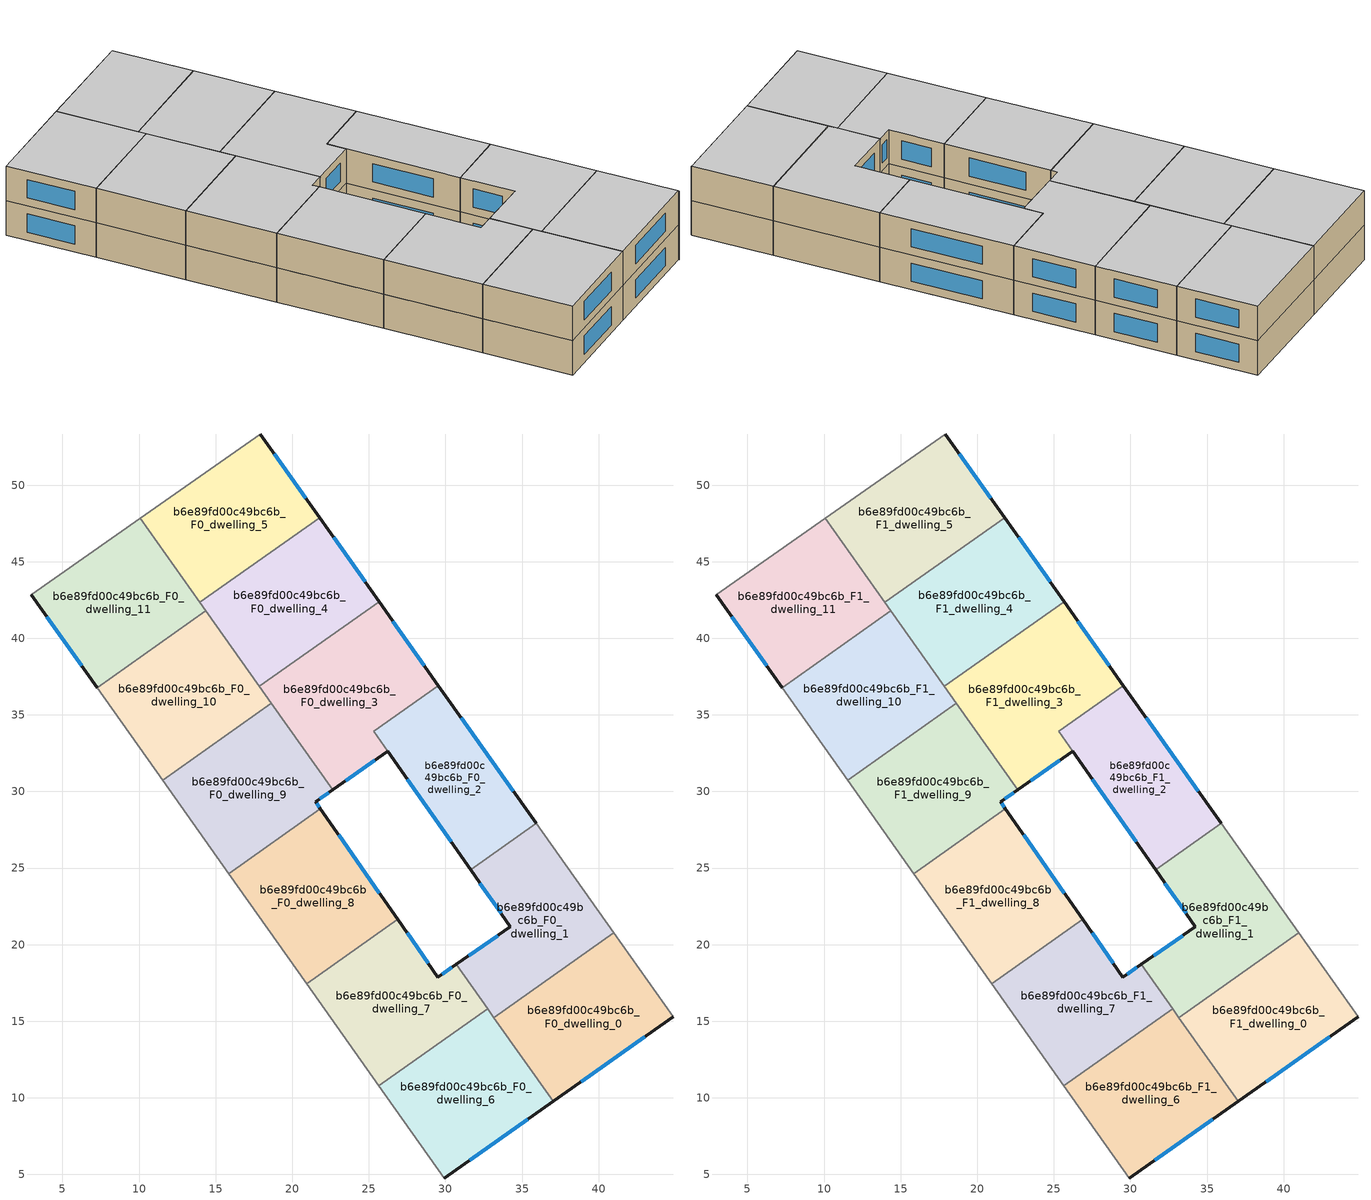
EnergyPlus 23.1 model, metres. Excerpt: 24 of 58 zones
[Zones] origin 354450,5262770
b6e89fd00c49bc6b_F0_dwelling_0
 floor ground (EU_floor_Construction): 40.97,20.77 44.86,15.28 37.03,9.77 33.16,15.24 z0
 wall outside (EU_wall_Construction): 37.03,9.77 44.86,15.28 z0:3
 wall adiabatic (EU_wall_Construction): 44.86,15.28 40.97,20.77 z0:3
 wall to b6e89fd00c49bc6b_F0_dwelling_1 (EU_wall_Construction): 40.97,20.77 33.16,15.24 z0:3
 wall to b6e89fd00c49bc6b_F0_dwelling_6 (EU_wall_Construction): 33.16,15.24 37.03,9.77 z0:3
 window (EU_Window_Construction): 38.87,11.06 43.02,13.99 z0.7:2.3
b6e89fd00c49bc6b_F0_dwelling_1
 floor ground (EU_floor_Construction): 35.92,27.91 40.97,20.77 33.16,15.24 30.7,18.71 34.24,21.17 31.65,24.89 z0
 wall outside (EU_wall_Construction): 31.65,24.89 34.24,21.17 30.7,18.71 z0:3
 wall to b6e89fd00c49bc6b_F0_dwelling_2 (EU_wall_Construction): 35.92,27.91 31.65,24.89 z0:3
 wall adiabatic (EU_wall_Construction): 40.97,20.77 35.92,27.91 z0:3
 wall to b6e89fd00c49bc6b_F0_dwelling_7 (EU_wall_Construction): 30.7,18.71 32.75,15.82 z0:3
 wall to b6e89fd00c49bc6b_F0_dwelling_6 (EU_wall_Construction): 32.75,15.82 33.16,15.24 z0:3
 window (EU_Window_Construction): 33.41,20.6 31.53,19.29 / 32.25,24.02 33.63,22.05 z0.7:2.3
b6e89fd00c49bc6b_F0_dwelling_10
 floor ground (EU_floor_Construction): 14.35,41.81 18.62,35.77 11.53,30.75 7.26,36.79 z0
 wall to b6e89fd00c49bc6b_F0_dwelling_9 (EU_wall_Construction): 11.53,30.75 18.62,35.77 z0:3
 wall adiabatic (EU_wall_Construction): 7.26,36.79 11.53,30.75 z0:3
 wall to b6e89fd00c49bc6b_F0_dwelling_11 (EU_wall_Construction): 14.35,41.81 7.26,36.79 z0:3
 wall to b6e89fd00c49bc6b_F0_dwelling_4 (EU_wall_Construction): 17.85,36.86 14.35,41.81 z0:3
 wall to b6e89fd00c49bc6b_F0_dwelling_3 (EU_wall_Construction): 18.62,35.77 17.85,36.86 z0:3
b6e89fd00c49bc6b_F0_dwelling_11
 floor ground (EU_floor_Construction): 10.08,47.83 14.35,41.81 7.26,36.79 2.97,42.83 z0
 wall outside (EU_wall_Construction): 2.97,42.83 7.26,36.79 z0:3
 wall adiabatic (EU_wall_Construction): 10.08,47.83 2.97,42.83 z0:3
 wall to b6e89fd00c49bc6b_F0_dwelling_5 (EU_wall_Construction): 13.97,42.34 10.08,47.83 z0:3
 wall to b6e89fd00c49bc6b_F0_dwelling_4 (EU_wall_Construction): 14.35,41.81 13.97,42.34 z0:3
 window (EU_Window_Construction): 3.98,41.41 6.25,38.21 z0.7:2.3
b6e89fd00c49bc6b_F0_dwelling_2
 floor ground (EU_floor_Construction): 29.54,36.91 35.92,27.91 31.65,24.89 25.33,33.93 z0
 wall outside (EU_wall_Construction): 35.92,27.91 29.54,36.91 / 26.25,32.61 31.65,24.89 z0:3
 wall to b6e89fd00c49bc6b_F0_dwelling_3 (EU_wall_Construction): 25.33,33.93 26.25,32.61 / 29.54,36.91 25.34,33.93 z0:3
 window (EU_Window_Construction): 34.42,30.03 31.04,34.8 / 27.52,30.8 30.38,26.7 z0.7:2.3
b6e89fd00c49bc6b_F0_dwelling_3
 floor ground (EU_floor_Construction): 25.66,42.39 29.54,36.91 25.33,33.93 26.25,32.61 22.64,30.1 17.85,36.86 z0
 wall outside (EU_wall_Construction): 29.54,36.91 25.66,42.39 / 22.64,30.1 26.25,32.61 z0:3
 wall to b6e89fd00c49bc6b_F0_dwelling_4 (EU_wall_Construction): 25.66,42.39 17.85,36.86 z0:3
 wall to b6e89fd00c49bc6b_F0_dwelling_9 (EU_wall_Construction): 18.62,35.77 22.64,30.1 z0:3
 window (EU_Window_Construction): 28.63,38.2 26.58,41.1 / 23.48,30.69 25.4,32.02 z0.7:2.3
b6e89fd00c49bc6b_F0_dwelling_4
 floor ground (EU_floor_Construction): 21.78,47.87 25.66,42.39 17.85,36.86 13.97,42.34 z0
 wall outside (EU_wall_Construction): 25.66,42.39 21.78,47.87 z0:3
 wall to b6e89fd00c49bc6b_F0_dwelling_5 (EU_wall_Construction): 21.78,47.87 13.97,42.34 z0:3
 window (EU_Window_Construction): 24.75,43.68 22.7,46.58 z0.7:2.3
b6e89fd00c49bc6b_F0_dwelling_5
 floor ground (EU_floor_Construction): 17.91,53.34 21.78,47.87 13.97,42.34 10.08,47.83 z0
 wall outside (EU_wall_Construction): 21.78,47.87 17.91,53.34 z0:3
 wall adiabatic (EU_wall_Construction): 17.91,53.34 10.08,47.83 z0:3
 window (EU_Window_Construction): 20.87,49.15 18.82,52.05 z0.7:2.3
b6e89fd00c49bc6b_F0_dwelling_6
 floor ground (EU_floor_Construction): 32.75,15.82 37.03,9.77 29.93,4.77 25.66,10.79 z0
 wall outside (EU_wall_Construction): 29.93,4.77 37.03,9.77 z0:3
 wall adiabatic (EU_wall_Construction): 25.66,10.79 29.93,4.77 z0:3
 wall to b6e89fd00c49bc6b_F0_dwelling_7 (EU_wall_Construction): 32.75,15.82 25.66,10.79 z0:3
 window (EU_Window_Construction): 31.6,5.94 35.36,8.6 z0.7:2.3
b6e89fd00c49bc6b_F0_dwelling_7
 floor ground (EU_floor_Construction): 30.7,18.71 32.75,15.82 25.66,10.79 20.95,17.45 26.88,21.65 29.51,17.89 z0
 wall outside (EU_wall_Construction): 30.7,18.71 29.51,17.89 26.88,21.65 z0:3
 wall adiabatic (EU_wall_Construction): 20.95,17.45 25.66,10.79 z0:3
 wall to b6e89fd00c49bc6b_F0_dwelling_8 (EU_wall_Construction): 26.88,21.65 20.95,17.45 z0:3
 window (EU_Window_Construction): 30.42,18.52 29.79,18.08 / 28.89,18.77 27.5,20.77 z0.7:2.3
b6e89fd00c49bc6b_F0_dwelling_8
 floor ground (EU_floor_Construction): 21.84,28.87 26.88,21.65 20.95,17.45 15.86,24.64 z0
 wall outside (EU_wall_Construction): 26.88,21.65 21.84,28.87 z0:3
 wall adiabatic (EU_wall_Construction): 15.86,24.64 20.95,17.45 z0:3
 wall to b6e89fd00c49bc6b_F0_dwelling_9 (EU_wall_Construction): 21.84,28.87 15.86,24.64 z0:3
 window (EU_Window_Construction): 25.7,23.35 23.02,27.18 z0.7:2.3
b6e89fd00c49bc6b_F0_dwelling_9
 floor ground (EU_floor_Construction): 18.62,35.77 22.64,30.1 21.52,29.33 21.84,28.87 15.86,24.64 11.53,30.75 z0
 wall outside (EU_wall_Construction): 21.84,28.87 21.52,29.33 22.64,30.1 z0:3
 wall adiabatic (EU_wall_Construction): 11.53,30.75 15.86,24.64 z0:3
 window (EU_Window_Construction): 21.78,29.51 22.37,29.92 / 21.76,28.98 21.59,29.22 z0.7:2.3
b6e89fd00c49bc6b_F1_dwelling_0
 floor to b6e89fd00c49bc6b_F0_dwelling_0 (EU_floor_Construction): 40.97,20.77 44.86,15.28 37.03,9.77 33.16,15.24 z3
 wall outside (EU_wall_Construction): 37.03,9.77 44.86,15.28 z3:6
 wall adiabatic (EU_wall_Construction): 44.86,15.28 40.97,20.77 z3:6
 wall to b6e89fd00c49bc6b_F1_dwelling_1 (EU_wall_Construction): 40.97,20.77 33.16,15.24 z3:6
 wall to b6e89fd00c49bc6b_F1_dwelling_6 (EU_wall_Construction): 33.16,15.24 37.03,9.77 z3:6
 window (EU_Window_Construction): 38.87,11.06 43.02,13.99 z3.7:5.3
 ceiling to b6e89fd00c49bc6b_F2_dwelling_0 (EU_floor_Construction): 44.86,15.28 40.97,20.77 33.16,15.24 37.03,9.77 z6
b6e89fd00c49bc6b_F1_dwelling_1
 floor to b6e89fd00c49bc6b_F0_dwelling_1 (EU_floor_Construction): 35.92,27.91 40.97,20.77 33.16,15.24 30.7,18.71 34.24,21.17 31.65,24.89 z3
 wall outside (EU_wall_Construction): 31.65,24.89 34.24,21.17 30.7,18.71 z3:6
 wall to b6e89fd00c49bc6b_F1_dwelling_2 (EU_wall_Construction): 35.92,27.91 31.65,24.89 z3:6
 wall adiabatic (EU_wall_Construction): 40.97,20.77 35.92,27.91 z3:6
 wall to b6e89fd00c49bc6b_F1_dwelling_7 (EU_wall_Construction): 30.7,18.71 32.75,15.82 z3:6
 wall to b6e89fd00c49bc6b_F1_dwelling_6 (EU_wall_Construction): 32.75,15.82 33.16,15.24 z3:6
 window (EU_Window_Construction): 33.41,20.6 31.53,19.29 / 32.25,24.02 33.63,22.05 z3.7:5.3
 ceiling to b6e89fd00c49bc6b_F2_dwelling_1 (EU_floor_Construction): 40.97,20.77 35.92,27.91 31.65,24.89 34.24,21.17 30.7,18.71 33.16,15.24 z6
b6e89fd00c49bc6b_F1_dwelling_10
 floor to b6e89fd00c49bc6b_F0_dwelling_10 (EU_floor_Construction): 14.35,41.81 18.62,35.77 11.53,30.75 7.26,36.79 z3
 wall to b6e89fd00c49bc6b_F1_dwelling_9 (EU_wall_Construction): 11.53,30.75 18.62,35.77 z3:6
 wall adiabatic (EU_wall_Construction): 7.26,36.79 11.53,30.75 z3:6
 wall to b6e89fd00c49bc6b_F1_dwelling_11 (EU_wall_Construction): 14.35,41.81 7.26,36.79 z3:6
 wall to b6e89fd00c49bc6b_F1_dwelling_4 (EU_wall_Construction): 17.85,36.86 14.35,41.81 z3:6
 wall to b6e89fd00c49bc6b_F1_dwelling_3 (EU_wall_Construction): 18.62,35.77 17.85,36.86 z3:6
 ceiling to b6e89fd00c49bc6b_F2_dwelling_10 (EU_floor_Construction): 18.62,35.77 14.35,41.81 7.26,36.79 11.53,30.75 z6
b6e89fd00c49bc6b_F1_dwelling_11
 floor to b6e89fd00c49bc6b_F0_dwelling_11 (EU_floor_Construction): 10.08,47.83 14.35,41.81 7.26,36.79 2.97,42.83 z3
 wall outside (EU_wall_Construction): 2.97,42.83 7.26,36.79 z3:6
 wall adiabatic (EU_wall_Construction): 10.08,47.83 2.97,42.83 z3:6
 wall to b6e89fd00c49bc6b_F1_dwelling_5 (EU_wall_Construction): 13.97,42.34 10.08,47.83 z3:6
 wall to b6e89fd00c49bc6b_F1_dwelling_4 (EU_wall_Construction): 14.35,41.81 13.97,42.34 z3:6
 window (EU_Window_Construction): 3.98,41.41 6.25,38.21 z3.7:5.3
 ceiling to b6e89fd00c49bc6b_F2_dwelling_11 (EU_floor_Construction): 14.35,41.81 10.08,47.83 2.97,42.83 7.26,36.79 z6
b6e89fd00c49bc6b_F1_dwelling_2
 floor to b6e89fd00c49bc6b_F0_dwelling_2 (EU_floor_Construction): 29.54,36.91 35.92,27.91 31.65,24.89 25.34,33.93 z3
 wall outside (EU_wall_Construction): 35.92,27.91 29.54,36.91 / 26.25,32.61 31.65,24.89 z3:6
 wall to b6e89fd00c49bc6b_F1_dwelling_3 (EU_wall_Construction): 25.33,33.93 26.25,32.61 / 29.54,36.91 25.34,33.93 z3:6
 window (EU_Window_Construction): 34.42,30.03 31.04,34.8 / 27.52,30.8 30.38,26.7 z3.7:5.3
 ceiling to b6e89fd00c49bc6b_F2_dwelling_2 (EU_floor_Construction): 35.92,27.91 29.54,36.91 25.34,33.93 31.65,24.89 z6
b6e89fd00c49bc6b_F1_dwelling_3
 floor to b6e89fd00c49bc6b_F0_dwelling_3 (EU_floor_Construction): 25.66,42.39 29.54,36.91 25.33,33.93 26.25,32.61 22.64,30.1 17.85,36.86 z3
 wall outside (EU_wall_Construction): 29.54,36.91 25.66,42.39 / 22.64,30.1 26.25,32.61 z3:6
 wall to b6e89fd00c49bc6b_F1_dwelling_4 (EU_wall_Construction): 25.66,42.39 17.85,36.86 z3:6
 wall to b6e89fd00c49bc6b_F1_dwelling_9 (EU_wall_Construction): 18.62,35.77 22.64,30.1 z3:6
 window (EU_Window_Construction): 28.63,38.2 26.58,41.1 / 23.48,30.69 25.4,32.02 z3.7:5.3
 ceiling to b6e89fd00c49bc6b_F2_dwelling_3 (EU_floor_Construction): 26.25,32.61 25.33,33.93 29.54,36.91 25.66,42.39 17.85,36.86 22.64,30.1 z6
b6e89fd00c49bc6b_F1_dwelling_4
 floor to b6e89fd00c49bc6b_F0_dwelling_4 (EU_floor_Construction): 21.78,47.87 25.66,42.39 17.85,36.86 13.97,42.34 z3
 wall outside (EU_wall_Construction): 25.66,42.39 21.78,47.87 z3:6
 wall to b6e89fd00c49bc6b_F1_dwelling_5 (EU_wall_Construction): 21.78,47.87 13.97,42.34 z3:6
 window (EU_Window_Construction): 24.75,43.68 22.7,46.58 z3.7:5.3
 ceiling to b6e89fd00c49bc6b_F2_dwelling_4 (EU_floor_Construction): 25.66,42.39 21.78,47.87 13.97,42.34 17.85,36.86 z6
b6e89fd00c49bc6b_F1_dwelling_5
 floor to b6e89fd00c49bc6b_F0_dwelling_5 (EU_floor_Construction): 17.91,53.34 21.78,47.87 13.97,42.34 10.08,47.83 z3
 wall outside (EU_wall_Construction): 21.78,47.87 17.91,53.34 z3:6
 wall adiabatic (EU_wall_Construction): 17.91,53.34 10.08,47.83 z3:6
 window (EU_Window_Construction): 20.87,49.15 18.82,52.05 z3.7:5.3
 ceiling to b6e89fd00c49bc6b_F2_dwelling_5 (EU_floor_Construction): 21.78,47.87 17.91,53.34 10.08,47.83 13.97,42.34 z6
b6e89fd00c49bc6b_F1_dwelling_6
 floor to b6e89fd00c49bc6b_F0_dwelling_6 (EU_floor_Construction): 32.75,15.82 37.03,9.77 29.93,4.77 25.66,10.79 z3
 wall outside (EU_wall_Construction): 29.93,4.77 37.03,9.77 z3:6
 wall adiabatic (EU_wall_Construction): 25.66,10.79 29.93,4.77 z3:6
 wall to b6e89fd00c49bc6b_F1_dwelling_7 (EU_wall_Construction): 32.75,15.82 25.66,10.79 z3:6
 window (EU_Window_Construction): 31.6,5.94 35.36,8.6 z3.7:5.3
 ceiling to b6e89fd00c49bc6b_F2_dwelling_6 (EU_floor_Construction): 37.03,9.77 32.75,15.82 25.66,10.79 29.93,4.77 z6
b6e89fd00c49bc6b_F1_dwelling_7
 floor to b6e89fd00c49bc6b_F0_dwelling_7 (EU_floor_Construction): 30.7,18.71 32.75,15.82 25.66,10.79 20.95,17.45 26.88,21.65 29.51,17.89 z3
 wall outside (EU_wall_Construction): 30.7,18.71 29.51,17.89 26.88,21.65 z3:6
 wall adiabatic (EU_wall_Construction): 20.95,17.45 25.66,10.79 z3:6
 wall to b6e89fd00c49bc6b_F1_dwelling_8 (EU_wall_Construction): 26.88,21.65 20.95,17.45 z3:6
 window (EU_Window_Construction): 30.42,18.52 29.79,18.08 / 28.89,18.77 27.5,20.77 z3.7:5.3
 ceiling to b6e89fd00c49bc6b_F2_dwelling_7 (EU_floor_Construction): 32.75,15.82 30.7,18.71 29.51,17.89 26.88,21.65 20.95,17.45 25.66,10.79 z6
b6e89fd00c49bc6b_F1_dwelling_8
 floor to b6e89fd00c49bc6b_F0_dwelling_8 (EU_floor_Construction): 21.84,28.87 26.88,21.65 20.95,17.45 15.86,24.64 z3
 wall outside (EU_wall_Construction): 26.88,21.65 21.84,28.87 z3:6
 wall adiabatic (EU_wall_Construction): 15.86,24.64 20.95,17.45 z3:6
 wall to b6e89fd00c49bc6b_F1_dwelling_9 (EU_wall_Construction): 21.84,28.87 15.86,24.64 z3:6
 window (EU_Window_Construction): 25.7,23.35 23.02,27.18 z3.7:5.3
 ceiling to b6e89fd00c49bc6b_F2_dwelling_8 (EU_floor_Construction): 26.88,21.65 21.84,28.87 15.86,24.64 20.95,17.45 z6
b6e89fd00c49bc6b_F1_dwelling_9
 floor to b6e89fd00c49bc6b_F0_dwelling_9 (EU_floor_Construction): 18.62,35.77 22.64,30.1 21.52,29.33 21.84,28.87 15.86,24.64 11.53,30.75 z3
 wall outside (EU_wall_Construction): 21.84,28.87 21.52,29.33 22.64,30.1 z3:6
 wall adiabatic (EU_wall_Construction): 11.53,30.75 15.86,24.64 z3:6
 window (EU_Window_Construction): 21.78,29.51 22.37,29.92 / 21.76,28.98 21.59,29.22 z3.7:5.3
 ceiling to b6e89fd00c49bc6b_F2_dwelling_9 (EU_floor_Construction): 21.84,28.87 21.52,29.33 22.64,30.1 18.62,35.77 11.53,30.75 15.86,24.64 z6
shading: 44.89,15.24 33.42,31.45 z0:6
[Building]
EU S2 Campaign: North Axis=0; Terrain=City; Solar Distribution=FullExterior
[Site:Location]
Budapest.Ferenc.Liszt.Intl.AP: Latitude=47.437; Longitude=19.256; Time Zone=1; Elevation=185
[SizingPeriod:WeatherFileDays]
AnnualSizingPeriod: Begin Month=1; Begin Day of Month=1; End Month=12; End Day of Month=31; Day of Week for Start Day=Monday; Use Weather File Daylight Saving Period=No; Use Weather File Rain and Snow Indicators=No
[MATERIAL]
EU_InternalMass_Material: Roughness=MediumRough; Thickness=0.1; Conductivity=1; Density=1800; Specific Heat=900; Thermal Absorptance=0.9; Solar Absorptance=0.7; Visible Absorptance=0.7
[MATERIAL:NOMASS] Roughness=MediumRough; Thermal Absorptance=0.9; Solar Absorptance=0.7; Visible Absorptance=0.7
Name | Thermal Resistance
EU_wall_NoMass | 0.832559
EU_floor_NoMass | 0.872794
[WINDOWMATERIAL:SIMPLEGLAZINGSYSTEM]
EU_Window_SimpleGlazing: UFactor=2.79869; Solar Heat Gain Coefficient=0.75; Visible Transmittance=0.75
[CONSTRUCTION]
EU_wall_Construction: EU_wall_NoMass
EU_floor_Construction: EU_floor_NoMass
EU_Window_Construction: EU_Window_SimpleGlazing
EU_InternalMass_Construction: EU_InternalMass_Material
[ZONE] Type=1; Multiplier=1; Ceiling Height=autocalculate; Floor Area=autocalculate; Part of Total Floor Area=Yes
Name | Volume
b6e89fd00c49bc6b_F0_dwelling_0; b6e89fd00c49bc6b_F1_dwelling_0 | 192.824
b6e89fd00c49bc6b_F0_dwelling_1; b6e89fd00c49bc6b_F1_dwelling_1; b6e89fd00c49bc6b_F0_dwelling_7; b6e89fd00c49bc6b_F1_dwelling_7 | 192.85
b6e89fd00c49bc6b_F0_dwelling_10; b6e89fd00c49bc6b_F1_dwelling_10 | 192.84
b6e89fd00c49bc6b_F0_dwelling_11; b6e89fd00c49bc6b_F1_dwelling_11 | 192.827
b6e89fd00c49bc6b_F0_dwelling_2 | 171.914
b6e89fd00c49bc6b_F1_dwelling_2 | 171.832
b6e89fd00c49bc6b_F0_dwelling_3; b6e89fd00c49bc6b_F1_dwelling_3 | 213.786
b6e89fd00c49bc6b_F0_dwelling_4; b6e89fd00c49bc6b_F1_dwelling_4 | 192.815
b6e89fd00c49bc6b_F0_dwelling_5; b6e89fd00c49bc6b_F1_dwelling_5; b6e89fd00c49bc6b_F0_dwelling_8; b6e89fd00c49bc6b_F1_dwelling_8 | 192.851
b6e89fd00c49bc6b_F0_dwelling_6; b6e89fd00c49bc6b_F1_dwelling_6 | 192.846
b6e89fd00c49bc6b_F0_dwelling_9; b6e89fd00c49bc6b_F1_dwelling_9 | 192.853
[INTERNALMASS] Construction=EU_InternalMass_Construction
Name | Zone or ZoneList | Surface Area
b6e89fd00c49bc6b_F0_dwelling_0_EU_InternalMass | b6e89fd00c49bc6b_F0_dwelling_0 | 64.2746
b6e89fd00c49bc6b_F0_dwelling_1_EU_InternalMass | b6e89fd00c49bc6b_F0_dwelling_1 | 64.2833
b6e89fd00c49bc6b_F0_dwelling_2_EU_InternalMass | b6e89fd00c49bc6b_F0_dwelling_2 | 57.3016
b6e89fd00c49bc6b_F0_dwelling_3_EU_InternalMass | b6e89fd00c49bc6b_F0_dwelling_3 | 71.2636
b6e89fd00c49bc6b_F0_dwelling_4_EU_InternalMass | b6e89fd00c49bc6b_F0_dwelling_4 | 64.2716
b6e89fd00c49bc6b_F0_dwelling_5_EU_InternalMass | b6e89fd00c49bc6b_F0_dwelling_5 | 64.2838
b6e89fd00c49bc6b_F0_dwelling_6_EU_InternalMass | b6e89fd00c49bc6b_F0_dwelling_6 | 64.2821
b6e89fd00c49bc6b_F0_dwelling_7_EU_InternalMass | b6e89fd00c49bc6b_F0_dwelling_7 | 64.2831
b6e89fd00c49bc6b_F0_dwelling_8_EU_InternalMass | b6e89fd00c49bc6b_F0_dwelling_8 | 64.2837
b6e89fd00c49bc6b_F0_dwelling_9_EU_InternalMass | b6e89fd00c49bc6b_F0_dwelling_9 | 64.2842
b6e89fd00c49bc6b_F0_dwelling_10_EU_InternalMass | b6e89fd00c49bc6b_F0_dwelling_10 | 64.2802
b6e89fd00c49bc6b_F0_dwelling_11_EU_InternalMass | b6e89fd00c49bc6b_F0_dwelling_11 | 64.2757
b6e89fd00c49bc6b_F1_dwelling_0_EU_InternalMass | b6e89fd00c49bc6b_F1_dwelling_0 | 64.2746
b6e89fd00c49bc6b_F1_dwelling_1_EU_InternalMass | b6e89fd00c49bc6b_F1_dwelling_1 | 64.2833
b6e89fd00c49bc6b_F1_dwelling_2_EU_InternalMass | b6e89fd00c49bc6b_F1_dwelling_2 | 57.3016
b6e89fd00c49bc6b_F1_dwelling_3_EU_InternalMass | b6e89fd00c49bc6b_F1_dwelling_3 | 71.2636
b6e89fd00c49bc6b_F1_dwelling_4_EU_InternalMass | b6e89fd00c49bc6b_F1_dwelling_4 | 64.2716
b6e89fd00c49bc6b_F1_dwelling_5_EU_InternalMass | b6e89fd00c49bc6b_F1_dwelling_5 | 64.2838
b6e89fd00c49bc6b_F1_dwelling_6_EU_InternalMass | b6e89fd00c49bc6b_F1_dwelling_6 | 64.2821
b6e89fd00c49bc6b_F1_dwelling_7_EU_InternalMass | b6e89fd00c49bc6b_F1_dwelling_7 | 64.2831
b6e89fd00c49bc6b_F1_dwelling_8_EU_InternalMass | b6e89fd00c49bc6b_F1_dwelling_8 | 64.2837
b6e89fd00c49bc6b_F1_dwelling_9_EU_InternalMass | b6e89fd00c49bc6b_F1_dwelling_9 | 64.2842
b6e89fd00c49bc6b_F1_dwelling_10_EU_InternalMass | b6e89fd00c49bc6b_F1_dwelling_10 | 64.2802
b6e89fd00c49bc6b_F1_dwelling_11_EU_InternalMass | b6e89fd00c49bc6b_F1_dwelling_11 | 64.2757
[OTHEREQUIPMENT] Fuel Type=Electricity; Design Level Calculation Method=Watts/Area; Power per Zone Floor Area=1; Fraction Latent=0; Fraction Radiant=0; Fraction Lost=0; Carbon Dioxide Generation Rate=0; EndUse Subcategory=EU_Step8_InternalGains
Name | Zone or ZoneList or Space or SpaceList | Schedule
EU_Step8_InternalGain_b6e89fd00c49bc6b_F0_dwelling_0_f000 | b6e89fd00c49bc6b_F0_dwelling_0 | EU_Step8_GainSchedule_b6e89fd00c49bc6b_F0_dwelling_0_f000
EU_Step8_InternalGain_b6e89fd00c49bc6b_F0_dwelling_1_f000 | b6e89fd00c49bc6b_F0_dwelling_1 | EU_Step8_GainSchedule_b6e89fd00c49bc6b_F0_dwelling_1_f000
EU_Step8_InternalGain_b6e89fd00c49bc6b_F0_dwelling_2_f000 | b6e89fd00c49bc6b_F0_dwelling_2 | EU_Step8_GainSchedule_b6e89fd00c49bc6b_F0_dwelling_2_f000
EU_Step8_InternalGain_b6e89fd00c49bc6b_F0_dwelling_3_f000 | b6e89fd00c49bc6b_F0_dwelling_3 | EU_Step8_GainSchedule_b6e89fd00c49bc6b_F0_dwelling_3_f000
EU_Step8_InternalGain_b6e89fd00c49bc6b_F0_dwelling_4_f000 | b6e89fd00c49bc6b_F0_dwelling_4 | EU_Step8_GainSchedule_b6e89fd00c49bc6b_F0_dwelling_4_f000
EU_Step8_InternalGain_b6e89fd00c49bc6b_F0_dwelling_5_f000 | b6e89fd00c49bc6b_F0_dwelling_5 | EU_Step8_GainSchedule_b6e89fd00c49bc6b_F0_dwelling_5_f000
EU_Step8_InternalGain_b6e89fd00c49bc6b_F0_dwelling_6_f000 | b6e89fd00c49bc6b_F0_dwelling_6 | EU_Step8_GainSchedule_b6e89fd00c49bc6b_F0_dwelling_6_f000
EU_Step8_InternalGain_b6e89fd00c49bc6b_F0_dwelling_7_f000 | b6e89fd00c49bc6b_F0_dwelling_7 | EU_Step8_GainSchedule_b6e89fd00c49bc6b_F0_dwelling_7_f000
EU_Step8_InternalGain_b6e89fd00c49bc6b_F0_dwelling_8_f000 | b6e89fd00c49bc6b_F0_dwelling_8 | EU_Step8_GainSchedule_b6e89fd00c49bc6b_F0_dwelling_8_f000
EU_Step8_InternalGain_b6e89fd00c49bc6b_F0_dwelling_9_f000 | b6e89fd00c49bc6b_F0_dwelling_9 | EU_Step8_GainSchedule_b6e89fd00c49bc6b_F0_dwelling_9_f000
EU_Step8_InternalGain_b6e89fd00c49bc6b_F0_dwelling_10_f000 | b6e89fd00c49bc6b_F0_dwelling_10 | EU_Step8_GainSchedule_b6e89fd00c49bc6b_F0_dwelling_10_f000
EU_Step8_InternalGain_b6e89fd00c49bc6b_F0_dwelling_11_f000 | b6e89fd00c49bc6b_F0_dwelling_11 | EU_Step8_GainSchedule_b6e89fd00c49bc6b_F0_dwelling_11_f000
EU_Step8_InternalGain_b6e89fd00c49bc6b_F1_dwelling_0_f000 | b6e89fd00c49bc6b_F1_dwelling_0 | EU_Step8_GainSchedule_b6e89fd00c49bc6b_F1_dwelling_0_f000
EU_Step8_InternalGain_b6e89fd00c49bc6b_F1_dwelling_1_f000 | b6e89fd00c49bc6b_F1_dwelling_1 | EU_Step8_GainSchedule_b6e89fd00c49bc6b_F1_dwelling_1_f000
EU_Step8_InternalGain_b6e89fd00c49bc6b_F1_dwelling_2_f000 | b6e89fd00c49bc6b_F1_dwelling_2 | EU_Step8_GainSchedule_b6e89fd00c49bc6b_F1_dwelling_2_f000
EU_Step8_InternalGain_b6e89fd00c49bc6b_F1_dwelling_3_f000 | b6e89fd00c49bc6b_F1_dwelling_3 | EU_Step8_GainSchedule_b6e89fd00c49bc6b_F1_dwelling_3_f000
EU_Step8_InternalGain_b6e89fd00c49bc6b_F1_dwelling_4_f000 | b6e89fd00c49bc6b_F1_dwelling_4 | EU_Step8_GainSchedule_b6e89fd00c49bc6b_F1_dwelling_4_f000
EU_Step8_InternalGain_b6e89fd00c49bc6b_F1_dwelling_5_f000 | b6e89fd00c49bc6b_F1_dwelling_5 | EU_Step8_GainSchedule_b6e89fd00c49bc6b_F1_dwelling_5_f000
EU_Step8_InternalGain_b6e89fd00c49bc6b_F1_dwelling_6_f000 | b6e89fd00c49bc6b_F1_dwelling_6 | EU_Step8_GainSchedule_b6e89fd00c49bc6b_F1_dwelling_6_f000
EU_Step8_InternalGain_b6e89fd00c49bc6b_F1_dwelling_7_f000 | b6e89fd00c49bc6b_F1_dwelling_7 | EU_Step8_GainSchedule_b6e89fd00c49bc6b_F1_dwelling_7_f000
EU_Step8_InternalGain_b6e89fd00c49bc6b_F1_dwelling_8_f000 | b6e89fd00c49bc6b_F1_dwelling_8 | EU_Step8_GainSchedule_b6e89fd00c49bc6b_F1_dwelling_8_f000
EU_Step8_InternalGain_b6e89fd00c49bc6b_F1_dwelling_9_f000 | b6e89fd00c49bc6b_F1_dwelling_9 | EU_Step8_GainSchedule_b6e89fd00c49bc6b_F1_dwelling_9_f000
EU_Step8_InternalGain_b6e89fd00c49bc6b_F1_dwelling_10_f000 | b6e89fd00c49bc6b_F1_dwelling_10 | EU_Step8_GainSchedule_b6e89fd00c49bc6b_F1_dwelling_10_f000
EU_Step8_InternalGain_b6e89fd00c49bc6b_F1_dwelling_11_f000 | b6e89fd00c49bc6b_F1_dwelling_11 | EU_Step8_GainSchedule_b6e89fd00c49bc6b_F1_dwelling_11_f000
[ZONEVENTILATION:DESIGNFLOWRATE] Schedule=EU_AlwaysOn; Design Flow Rate Calculation Method=AirChanges/Hour; Air Changes per Hour=0.475469; Ventilation Type=Natural; Fan Pressure Rise=0; Fan Total Efficiency=1; Constant Term Coefficient=1; Temperature Term Coefficient=0; Velocity Term Coefficient=0; Velocity Squared Term Coefficient=0; Minimum Indoor Temperature=-100; Maximum Indoor Temperature=100; Delta Temperature=-100; Minimum Outdoor Temperature=-100; Maximum Outdoor Temperature=100; Maximum Wind Speed=40
Name | Zone or ZoneList or Space or SpaceList
EU_ConstantAir_b6e89fd00c49bc6b_F0_dwelling_0 | b6e89fd00c49bc6b_F0_dwelling_0
EU_ConstantAir_b6e89fd00c49bc6b_F0_dwelling_1 | b6e89fd00c49bc6b_F0_dwelling_1
EU_ConstantAir_b6e89fd00c49bc6b_F0_dwelling_2 | b6e89fd00c49bc6b_F0_dwelling_2
EU_ConstantAir_b6e89fd00c49bc6b_F0_dwelling_3 | b6e89fd00c49bc6b_F0_dwelling_3
EU_ConstantAir_b6e89fd00c49bc6b_F0_dwelling_4 | b6e89fd00c49bc6b_F0_dwelling_4
EU_ConstantAir_b6e89fd00c49bc6b_F0_dwelling_5 | b6e89fd00c49bc6b_F0_dwelling_5
EU_ConstantAir_b6e89fd00c49bc6b_F0_dwelling_6 | b6e89fd00c49bc6b_F0_dwelling_6
EU_ConstantAir_b6e89fd00c49bc6b_F0_dwelling_7 | b6e89fd00c49bc6b_F0_dwelling_7
EU_ConstantAir_b6e89fd00c49bc6b_F0_dwelling_8 | b6e89fd00c49bc6b_F0_dwelling_8
EU_ConstantAir_b6e89fd00c49bc6b_F0_dwelling_9 | b6e89fd00c49bc6b_F0_dwelling_9
EU_ConstantAir_b6e89fd00c49bc6b_F0_dwelling_10 | b6e89fd00c49bc6b_F0_dwelling_10
EU_ConstantAir_b6e89fd00c49bc6b_F0_dwelling_11 | b6e89fd00c49bc6b_F0_dwelling_11
EU_ConstantAir_b6e89fd00c49bc6b_F1_dwelling_0 | b6e89fd00c49bc6b_F1_dwelling_0
EU_ConstantAir_b6e89fd00c49bc6b_F1_dwelling_1 | b6e89fd00c49bc6b_F1_dwelling_1
EU_ConstantAir_b6e89fd00c49bc6b_F1_dwelling_2 | b6e89fd00c49bc6b_F1_dwelling_2
EU_ConstantAir_b6e89fd00c49bc6b_F1_dwelling_3 | b6e89fd00c49bc6b_F1_dwelling_3
EU_ConstantAir_b6e89fd00c49bc6b_F1_dwelling_4 | b6e89fd00c49bc6b_F1_dwelling_4
EU_ConstantAir_b6e89fd00c49bc6b_F1_dwelling_5 | b6e89fd00c49bc6b_F1_dwelling_5
EU_ConstantAir_b6e89fd00c49bc6b_F1_dwelling_6 | b6e89fd00c49bc6b_F1_dwelling_6
EU_ConstantAir_b6e89fd00c49bc6b_F1_dwelling_7 | b6e89fd00c49bc6b_F1_dwelling_7
EU_ConstantAir_b6e89fd00c49bc6b_F1_dwelling_8 | b6e89fd00c49bc6b_F1_dwelling_8
EU_ConstantAir_b6e89fd00c49bc6b_F1_dwelling_9 | b6e89fd00c49bc6b_F1_dwelling_9
EU_ConstantAir_b6e89fd00c49bc6b_F1_dwelling_10 | b6e89fd00c49bc6b_F1_dwelling_10
EU_ConstantAir_b6e89fd00c49bc6b_F1_dwelling_11 | b6e89fd00c49bc6b_F1_dwelling_11
[HVACTEMPLATE:THERMOSTAT] Constant Heating Setpoint=20; Constant Cooling Setpoint=50
EU_HeatOnly_b6e89fd00c49bc6b_F0_dwelling_0; EU_HeatOnly_b6e89fd00c49bc6b_F0_dwelling_1; EU_HeatOnly_b6e89fd00c49bc6b_F0_dwelling_2; EU_HeatOnly_b6e89fd00c49bc6b_F0_dwelling_3; EU_HeatOnly_b6e89fd00c49bc6b_F0_dwelling_4; EU_HeatOnly_b6e89fd00c49bc6b_F0_dwelling_5; EU_HeatOnly_b6e89fd00c49bc6b_F0_dwelling_6; EU_HeatOnly_b6e89fd00c49bc6b_F0_dwelling_7; EU_HeatOnly_b6e89fd00c49bc6b_F0_dwelling_8; EU_HeatOnly_b6e89fd00c49bc6b_F0_dwelling_9; EU_HeatOnly_b6e89fd00c49bc6b_F0_dwelling_10; EU_HeatOnly_b6e89fd00c49bc6b_F0_dwelling_11; EU_HeatOnly_b6e89fd00c49bc6b_F1_dwelling_0; EU_HeatOnly_b6e89fd00c49bc6b_F1_dwelling_1; EU_HeatOnly_b6e89fd00c49bc6b_F1_dwelling_2; EU_HeatOnly_b6e89fd00c49bc6b_F1_dwelling_3; EU_HeatOnly_b6e89fd00c49bc6b_F1_dwelling_4; EU_HeatOnly_b6e89fd00c49bc6b_F1_dwelling_5; EU_HeatOnly_b6e89fd00c49bc6b_F1_dwelling_6; EU_HeatOnly_b6e89fd00c49bc6b_F1_dwelling_7; EU_HeatOnly_b6e89fd00c49bc6b_F1_dwelling_8; EU_HeatOnly_b6e89fd00c49bc6b_F1_dwelling_9; EU_HeatOnly_b6e89fd00c49bc6b_F1_dwelling_10; EU_HeatOnly_b6e89fd00c49bc6b_F1_dwelling_11; EU_HeatOnly_b6e89fd00c49bc6b_F2_dwelling_0; EU_HeatOnly_b6e89fd00c49bc6b_F2_dwelling_1; EU_HeatOnly_b6e89fd00c49bc6b_F2_dwelling_2; EU_HeatOnly_b6e89fd00c49bc6b_F2_dwelling_3; EU_HeatOnly_b6e89fd00c49bc6b_F2_dwelling_4; EU_HeatOnly_b6e89fd00c49bc6b_F2_dwelling_5; EU_HeatOnly_b6e89fd00c49bc6b_F2_dwelling_6; EU_HeatOnly_b6e89fd00c49bc6b_F2_dwelling_7; EU_HeatOnly_b6e89fd00c49bc6b_F2_dwelling_8; EU_HeatOnly_b6e89fd00c49bc6b_F2_dwelling_9; EU_HeatOnly_b6e89fd00c49bc6b_F2_dwelling_10; EU_HeatOnly_b6e89fd00c49bc6b_F2_dwelling_11; EU_HeatOnly_b6e89fd00c49bc6b_F3_dwelling_0; EU_HeatOnly_b6e89fd00c49bc6b_F3_dwelling_1; EU_HeatOnly_b6e89fd00c49bc6b_F3_dwelling_2; EU_HeatOnly_b6e89fd00c49bc6b_F3_dwelling_3; EU_HeatOnly_b6e89fd00c49bc6b_F3_dwelling_4; EU_HeatOnly_b6e89fd00c49bc6b_F3_dwelling_5; EU_HeatOnly_b6e89fd00c49bc6b_F3_dwelling_6; EU_HeatOnly_b6e89fd00c49bc6b_F3_dwelling_7; EU_HeatOnly_b6e89fd00c49bc6b_F3_dwelling_8; EU_HeatOnly_b6e89fd00c49bc6b_F3_dwelling_9; EU_HeatOnly_b6e89fd00c49bc6b_F3_dwelling_10; EU_HeatOnly_b6e89fd00c49bc6b_F4_dwelling_0; EU_HeatOnly_b6e89fd00c49bc6b_F4_dwelling_1; EU_HeatOnly_b6e89fd00c49bc6b_F4_dwelling_2; EU_HeatOnly_b6e89fd00c49bc6b_F4_dwelling_3; EU_HeatOnly_b6e89fd00c49bc6b_F4_dwelling_4; EU_HeatOnly_b6e89fd00c49bc6b_F4_dwelling_5; EU_HeatOnly_b6e89fd00c49bc6b_F4_dwelling_6; EU_HeatOnly_b6e89fd00c49bc6b_F4_dwelling_7; EU_HeatOnly_b6e89fd00c49bc6b_F4_dwelling_8; EU_HeatOnly_b6e89fd00c49bc6b_F4_dwelling_9; EU_HeatOnly_b6e89fd00c49bc6b_F4_dwelling_10
[HVACTEMPLATE:ZONE:IDEALLOADSAIRSYSTEM] System Availability Schedule=EU_AlwaysOn; Maximum Heating Supply Air Temperature=50; Minimum Cooling Supply Air Temperature=13; Maximum Heating Supply Air Humidity Ratio=0.0156; Minimum Cooling Supply Air Humidity Ratio=0.0077; Heating Limit=NoLimit; Cooling Limit=NoLimit; Heating Availability Schedule=EU_AlwaysOn; Cooling Availability Schedule=EU_CoolingOff; Dehumidification Control Type=ConstantSensibleHeatRatio; Cooling Sensible Heat Ratio=0.7; Dehumidification Setpoint=60; Humidification Control Type=None; Humidification Setpoint=30; Outdoor Air Method=None; Outdoor Air Flow Rate per Person=0.00944; Outdoor Air Flow Rate per Zone Floor Area=0; Outdoor Air Flow Rate per Zone=0; Demand Controlled Ventilation Type=None; Outdoor Air Economizer Type=NoEconomizer; Heat Recovery Type=None; Sensible Heat Recovery Effectiveness=0.7; Latent Heat Recovery Effectiveness=0.65
Name | Template Thermostat
b6e89fd00c49bc6b_F0_dwelling_0 | EU_HeatOnly_b6e89fd00c49bc6b_F0_dwelling_0
b6e89fd00c49bc6b_F0_dwelling_1 | EU_HeatOnly_b6e89fd00c49bc6b_F0_dwelling_1
b6e89fd00c49bc6b_F0_dwelling_2 | EU_HeatOnly_b6e89fd00c49bc6b_F0_dwelling_2
b6e89fd00c49bc6b_F0_dwelling_3 | EU_HeatOnly_b6e89fd00c49bc6b_F0_dwelling_3
b6e89fd00c49bc6b_F0_dwelling_4 | EU_HeatOnly_b6e89fd00c49bc6b_F0_dwelling_4
b6e89fd00c49bc6b_F0_dwelling_5 | EU_HeatOnly_b6e89fd00c49bc6b_F0_dwelling_5
b6e89fd00c49bc6b_F0_dwelling_6 | EU_HeatOnly_b6e89fd00c49bc6b_F0_dwelling_6
b6e89fd00c49bc6b_F0_dwelling_7 | EU_HeatOnly_b6e89fd00c49bc6b_F0_dwelling_7
b6e89fd00c49bc6b_F0_dwelling_8 | EU_HeatOnly_b6e89fd00c49bc6b_F0_dwelling_8
b6e89fd00c49bc6b_F0_dwelling_9 | EU_HeatOnly_b6e89fd00c49bc6b_F0_dwelling_9
b6e89fd00c49bc6b_F0_dwelling_10 | EU_HeatOnly_b6e89fd00c49bc6b_F0_dwelling_10
b6e89fd00c49bc6b_F0_dwelling_11 | EU_HeatOnly_b6e89fd00c49bc6b_F0_dwelling_11
b6e89fd00c49bc6b_F1_dwelling_0 | EU_HeatOnly_b6e89fd00c49bc6b_F1_dwelling_0
b6e89fd00c49bc6b_F1_dwelling_1 | EU_HeatOnly_b6e89fd00c49bc6b_F1_dwelling_1
b6e89fd00c49bc6b_F1_dwelling_2 | EU_HeatOnly_b6e89fd00c49bc6b_F1_dwelling_2
b6e89fd00c49bc6b_F1_dwelling_3 | EU_HeatOnly_b6e89fd00c49bc6b_F1_dwelling_3
b6e89fd00c49bc6b_F1_dwelling_4 | EU_HeatOnly_b6e89fd00c49bc6b_F1_dwelling_4
b6e89fd00c49bc6b_F1_dwelling_5 | EU_HeatOnly_b6e89fd00c49bc6b_F1_dwelling_5
b6e89fd00c49bc6b_F1_dwelling_6 | EU_HeatOnly_b6e89fd00c49bc6b_F1_dwelling_6
b6e89fd00c49bc6b_F1_dwelling_7 | EU_HeatOnly_b6e89fd00c49bc6b_F1_dwelling_7
b6e89fd00c49bc6b_F1_dwelling_8 | EU_HeatOnly_b6e89fd00c49bc6b_F1_dwelling_8
b6e89fd00c49bc6b_F1_dwelling_9 | EU_HeatOnly_b6e89fd00c49bc6b_F1_dwelling_9
b6e89fd00c49bc6b_F1_dwelling_10 | EU_HeatOnly_b6e89fd00c49bc6b_F1_dwelling_10
b6e89fd00c49bc6b_F1_dwelling_11 | EU_HeatOnly_b6e89fd00c49bc6b_F1_dwelling_11
[SIZING:ZONE] Zone Cooling Design Supply Air Temperature Input Method=SupplyAirTemperature; Zone Cooling Design Supply Air Temperature=13; Zone Heating Design Supply Air Temperature Input Method=SupplyAirTemperature; Zone Heating Design Supply Air Temperature=50; Zone Cooling Design Supply Air Humidity Ratio=0.008; Zone Heating Design Supply Air Humidity Ratio=0.008; Cooling Design Air Flow Method=DesignDay; Cooling Design Air Flow Rate=0; Cooling Minimum Air Flow per Zone Floor Area=0.000762; Cooling Minimum Air Flow=0; Cooling Minimum Air Flow Fraction=0.2; Heating Design Air Flow Method=DesignDay; Heating Design Air Flow Rate=0; Heating Maximum Air Flow per Zone Floor Area=0.002032; Heating Maximum Air Flow=0.141576; Heating Maximum Air Flow Fraction=0.3; Account for Dedicated Outdoor Air System=No; Dedicated Outdoor Air System Control Strategy=NeutralSupplyAir; Dedicated Outdoor Air Low Setpoint Temperature for Design=autosize; Dedicated Outdoor Air High Setpoint Temperature for Design=autosize; Zone Load Sizing Method=Sensible Load Only No Latent Load; Zone Latent Cooling Design Supply Air Humidity Ratio Input Method=HumidityRatioDifference; Zone Cooling Design Supply Air Humidity Ratio Difference=0.005; Zone Latent Heating Design Supply Air Humidity Ratio Input Method=HumidityRatioDifference; Zone Humidification Design Supply Air Humidity Ratio Difference=0.005
b6e89fd00c49bc6b_F0_dwelling_0; b6e89fd00c49bc6b_F0_dwelling_1; b6e89fd00c49bc6b_F0_dwelling_2; b6e89fd00c49bc6b_F0_dwelling_3; b6e89fd00c49bc6b_F0_dwelling_4; b6e89fd00c49bc6b_F0_dwelling_5; b6e89fd00c49bc6b_F0_dwelling_6; b6e89fd00c49bc6b_F0_dwelling_7; b6e89fd00c49bc6b_F0_dwelling_8; b6e89fd00c49bc6b_F0_dwelling_9; b6e89fd00c49bc6b_F0_dwelling_10; b6e89fd00c49bc6b_F0_dwelling_11; b6e89fd00c49bc6b_F1_dwelling_0; b6e89fd00c49bc6b_F1_dwelling_1; b6e89fd00c49bc6b_F1_dwelling_2; b6e89fd00c49bc6b_F1_dwelling_3; b6e89fd00c49bc6b_F1_dwelling_4; b6e89fd00c49bc6b_F1_dwelling_5; b6e89fd00c49bc6b_F1_dwelling_6; b6e89fd00c49bc6b_F1_dwelling_7; b6e89fd00c49bc6b_F1_dwelling_8; b6e89fd00c49bc6b_F1_dwelling_9; b6e89fd00c49bc6b_F1_dwelling_10; b6e89fd00c49bc6b_F1_dwelling_11
[SCHEDULE:CONSTANT]
Name | Hourly Value
EU_AlwaysOn | 1
EU_CoolingOff | 0
[SCHEDULE:FILE] Column Number=1; Rows to Skip at Top=0; Number of Hours of Data=8760; Column Separator=Comma; Interpolate to Timestep=No; Minutes per Item=60; Adjust Schedule for Daylight Savings=Yes
Name | File
EU_Step8_GainSchedule_b6e89fd00c49bc6b_F0_dwelling_0_f000 | ../../schedules/b6e89fd00c49bc6b/b6e89fd00c49bc6b_F0_dwelling_0_f000_gain.csv
EU_Step8_GainSchedule_b6e89fd00c49bc6b_F0_dwelling_1_f000 | ../../schedules/b6e89fd00c49bc6b/b6e89fd00c49bc6b_F0_dwelling_1_f000_gain.csv
EU_Step8_GainSchedule_b6e89fd00c49bc6b_F0_dwelling_2_f000 | ../../schedules/b6e89fd00c49bc6b/b6e89fd00c49bc6b_F0_dwelling_2_f000_gain.csv
EU_Step8_GainSchedule_b6e89fd00c49bc6b_F0_dwelling_3_f000 | ../../schedules/b6e89fd00c49bc6b/b6e89fd00c49bc6b_F0_dwelling_3_f000_gain.csv
EU_Step8_GainSchedule_b6e89fd00c49bc6b_F0_dwelling_4_f000 | ../../schedules/b6e89fd00c49bc6b/b6e89fd00c49bc6b_F0_dwelling_4_f000_gain.csv
EU_Step8_GainSchedule_b6e89fd00c49bc6b_F0_dwelling_5_f000 | ../../schedules/b6e89fd00c49bc6b/b6e89fd00c49bc6b_F0_dwelling_5_f000_gain.csv
EU_Step8_GainSchedule_b6e89fd00c49bc6b_F0_dwelling_6_f000 | ../../schedules/b6e89fd00c49bc6b/b6e89fd00c49bc6b_F0_dwelling_6_f000_gain.csv
EU_Step8_GainSchedule_b6e89fd00c49bc6b_F0_dwelling_7_f000 | ../../schedules/b6e89fd00c49bc6b/b6e89fd00c49bc6b_F0_dwelling_7_f000_gain.csv
EU_Step8_GainSchedule_b6e89fd00c49bc6b_F0_dwelling_8_f000 | ../../schedules/b6e89fd00c49bc6b/b6e89fd00c49bc6b_F0_dwelling_8_f000_gain.csv
EU_Step8_GainSchedule_b6e89fd00c49bc6b_F0_dwelling_9_f000 | ../../schedules/b6e89fd00c49bc6b/b6e89fd00c49bc6b_F0_dwelling_9_f000_gain.csv
EU_Step8_GainSchedule_b6e89fd00c49bc6b_F0_dwelling_10_f000 | ../../schedules/b6e89fd00c49bc6b/b6e89fd00c49bc6b_F0_dwelling_10_f000_gain.csv
EU_Step8_GainSchedule_b6e89fd00c49bc6b_F0_dwelling_11_f000 | ../../schedules/b6e89fd00c49bc6b/b6e89fd00c49bc6b_F0_dwelling_11_f000_gain.csv
EU_Step8_GainSchedule_b6e89fd00c49bc6b_F1_dwelling_0_f000 | ../../schedules/b6e89fd00c49bc6b/b6e89fd00c49bc6b_F1_dwelling_0_f000_gain.csv
EU_Step8_GainSchedule_b6e89fd00c49bc6b_F1_dwelling_1_f000 | ../../schedules/b6e89fd00c49bc6b/b6e89fd00c49bc6b_F1_dwelling_1_f000_gain.csv
EU_Step8_GainSchedule_b6e89fd00c49bc6b_F1_dwelling_2_f000 | ../../schedules/b6e89fd00c49bc6b/b6e89fd00c49bc6b_F1_dwelling_2_f000_gain.csv
EU_Step8_GainSchedule_b6e89fd00c49bc6b_F1_dwelling_3_f000 | ../../schedules/b6e89fd00c49bc6b/b6e89fd00c49bc6b_F1_dwelling_3_f000_gain.csv
EU_Step8_GainSchedule_b6e89fd00c49bc6b_F1_dwelling_4_f000 | ../../schedules/b6e89fd00c49bc6b/b6e89fd00c49bc6b_F1_dwelling_4_f000_gain.csv
EU_Step8_GainSchedule_b6e89fd00c49bc6b_F1_dwelling_5_f000 | ../../schedules/b6e89fd00c49bc6b/b6e89fd00c49bc6b_F1_dwelling_5_f000_gain.csv
EU_Step8_GainSchedule_b6e89fd00c49bc6b_F1_dwelling_6_f000 | ../../schedules/b6e89fd00c49bc6b/b6e89fd00c49bc6b_F1_dwelling_6_f000_gain.csv
EU_Step8_GainSchedule_b6e89fd00c49bc6b_F1_dwelling_7_f000 | ../../schedules/b6e89fd00c49bc6b/b6e89fd00c49bc6b_F1_dwelling_7_f000_gain.csv
EU_Step8_GainSchedule_b6e89fd00c49bc6b_F1_dwelling_8_f000 | ../../schedules/b6e89fd00c49bc6b/b6e89fd00c49bc6b_F1_dwelling_8_f000_gain.csv
EU_Step8_GainSchedule_b6e89fd00c49bc6b_F1_dwelling_9_f000 | ../../schedules/b6e89fd00c49bc6b/b6e89fd00c49bc6b_F1_dwelling_9_f000_gain.csv
EU_Step8_GainSchedule_b6e89fd00c49bc6b_F1_dwelling_10_f000 | ../../schedules/b6e89fd00c49bc6b/b6e89fd00c49bc6b_F1_dwelling_10_f000_gain.csv
EU_Step8_GainSchedule_b6e89fd00c49bc6b_F1_dwelling_11_f000 | ../../schedules/b6e89fd00c49bc6b/b6e89fd00c49bc6b_F1_dwelling_11_f000_gain.csv
